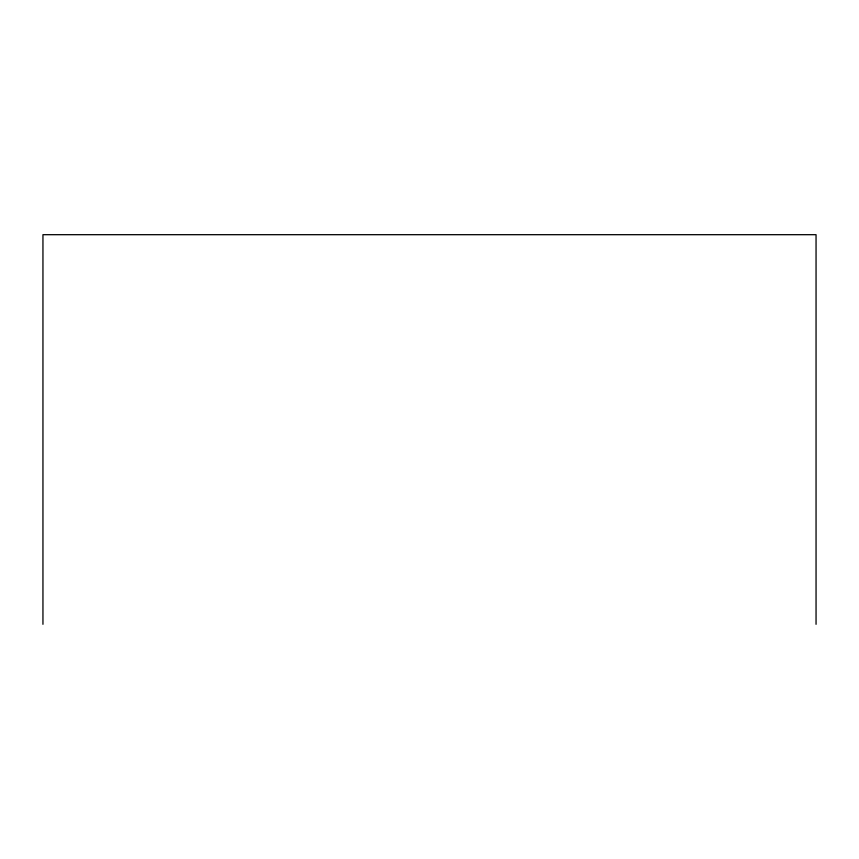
<?xml version="1.0" encoding="UTF-8"?>
<svg xmlns="http://www.w3.org/2000/svg" width="859" height="859" viewBox="0 0 859 859"><rect width="100%" height="100%" fill="white"/><g stroke="black" fill="none" stroke-linecap="round" stroke-linejoin="round"><path stroke-width="1.29" d="M816.05 624.31L816.05 234.69L42.95 234.69L42.95 624.31"/></g></svg>
